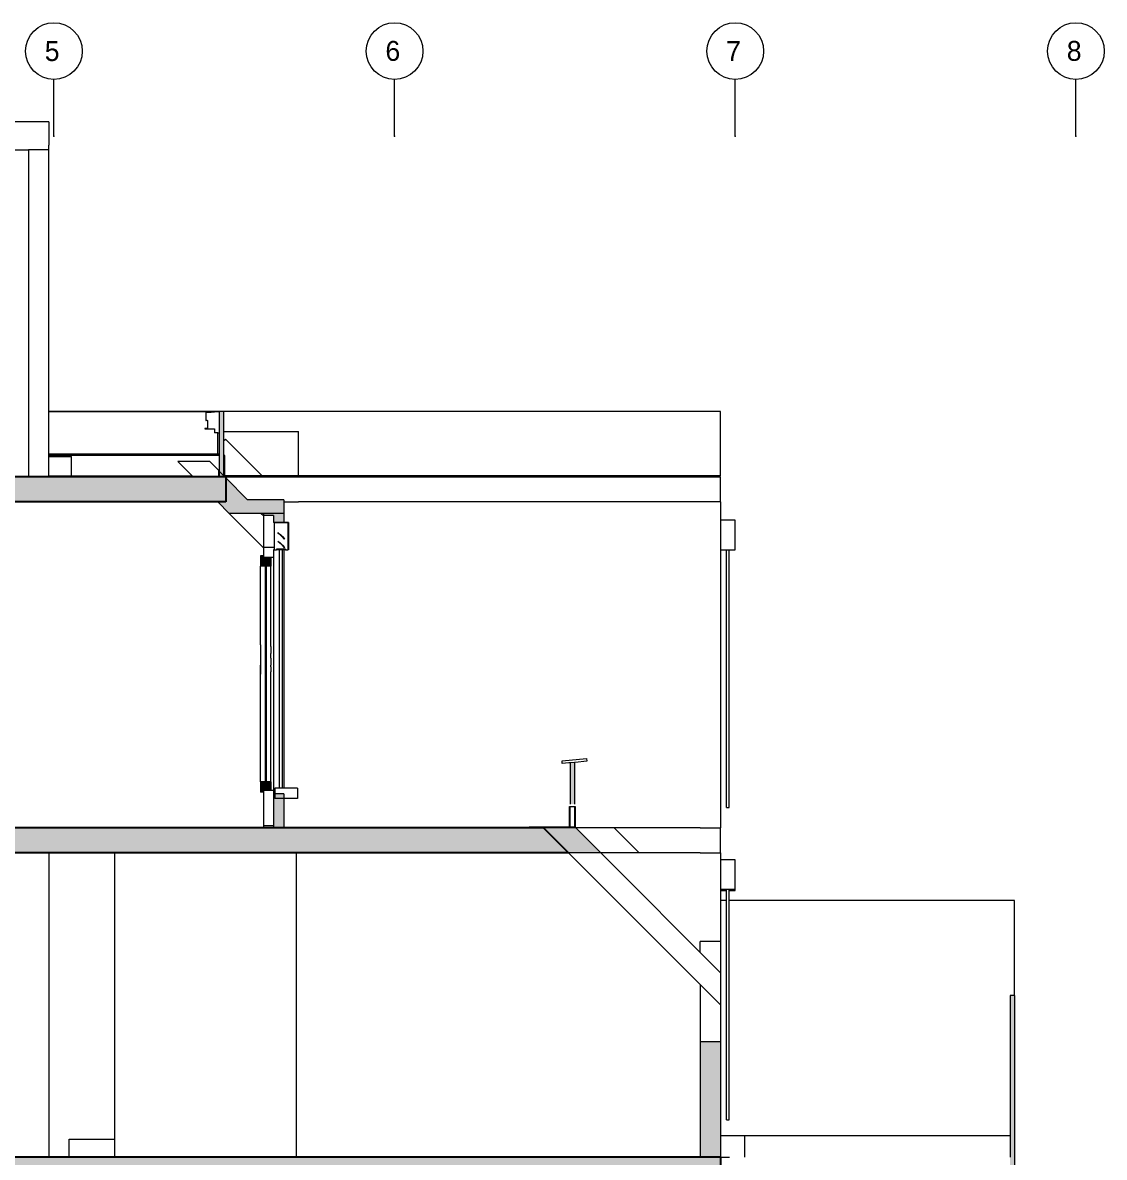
# Model space of a CAD drawing. Header units: metres. Extents: x -3.3 to 35.9, y -7 to 21.5.
# Drawn here: x 8.73 to 18.25, y 11.51 to 21.5 of the extents above; entities that cross this region are included whole.
import ezdxf

# ---------------------------------------------------------------- set-up
doc = ezdxf.new("R2010")
doc.units = ezdxf.units.M
doc.header["$MEASUREMENT"] = 0
doc.linetypes.add('Raster', pattern=[0.004, 0.002, -0.001, 0, -0.001])
for name, color, linetype in [('D_Schnitt D RB_1_000 Achsraster', 7, 'Continuous'), ('D_Schnitt D RB_1_110 Wand Aussen', 7, 'Continuous'), ('D_Schnitt D RB_1_112 Wand Aussen - Schachtwände', 7, 'Continuous'), ('D_Schnitt D RB_1_120 Wand Innen tragend', 7, 'Continuous'), ('D_Schnitt D RB_1_140 Brüstung', 7, 'Continuous'), ('D_Schnitt D RB_1_150 Stütze', 7, 'Continuous'), ('D_Schnitt D RB_1_210 Decke', 7, 'Continuous'), ('D_Schnitt D RB_1_270 Deckendurchbruchsymbol', 7, 'Continuous'), ('D_Schnitt D RB_1_310 Dachkonstruktion massiv', 7, 'Continuous')]:
    doc.layers.add(name, color=color, linetype=linetype)
doc.styles.add('ERSTELLTER_STIL_1', font='')
doc.styles.get('ERSTELLTER_STIL_1').set_extended_font_data('Eurostile')

msp = doc.modelspace()

# ---------------------------------------------------------------- hatches: boundary and pattern name
at = {"layer": 'D_Schnitt D RB_1_110 Wand Aussen', "linetype": 'Continuous', "lineweight": 0, "true_color": 0x000000}
for points in [[(10.935, 17.1), (11.025, 17.1), (11.025, 17.18), (10.845, 17.18), (10.845, 17.16), (10.935, 17.16)], [(10.935, 14.41), (11.025, 14.41), (11.025, 14.71), (10.935, 14.71)], [(14.69, 11.51), (14.87, 11.51), (14.87, 12.5262), (14.69, 12.5262)]]:
    msp.add_hatch(color=18, dxfattribs=at).paths.add_polyline_path(points)
at = {"layer": 'D_Schnitt D RB_1_110 Wand Aussen', "linetype": 'Continuous', "lineweight": 0, "true_color": 0xffffff}
for points in [[(10.845, 16.805), (10.82, 16.805), (10.82, 16.715), (10.845, 16.715)], [(10.91, 16.79), (10.845, 16.79), (10.845, 16.715), (10.91, 16.715)], [(10.82, 14.725), (10.845, 14.725), (10.845, 14.815), (10.82, 14.815)], [(10.845, 14.74), (10.91, 14.74), (10.91, 14.815), (10.845, 14.815)]]:
    msp.add_hatch(color=7, dxfattribs=at).paths.add_polyline_path(points)
at = {"layer": 'D_Schnitt D RB_1_140 Brüstung', "linetype": 'Continuous', "lineweight": 0, "true_color": 0x000000}
for points in [[(10.4946, 17.51), (10.4946, 18.0771), (10.4546, 18.0736), (10.4546, 17.7057), (10.4546, 17.69), (10.4546, 17.51)], [(13.585, 14.9871), (13.545, 14.9836), (13.545, 14.62), (13.585, 14.62)], [(17.46, 12.936), (17.42, 12.936), (17.42, 11.31), (17.46, 11.31)]]:
    msp.add_hatch(color=18, dxfattribs=at).paths.add_polyline_path(points)
at = {"layer": 'D_Schnitt D RB_1_210 Decke', "linetype": 'Continuous', "lineweight": 0, "true_color": 0x000000}
for points in [[(4.5, 17.28), (10.5128, 17.28), (10.5128, 17.5), (4.5, 17.5)], [(1.4678, 14.19), (13.5322, 14.19), (13.3122, 14.41), (1.6878, 14.41)], [(0.53, 11.31), (14.87, 11.31), (14.87, 11.51), (0.53, 11.51)]]:
    msp.add_hatch(color=18, dxfattribs=at).paths.add_polyline_path(points)
at = {"layer": 'D_Schnitt D RB_1_310 Dachkonstruktion massiv', "linetype": 'Continuous', "lineweight": 0, "true_color": 0x000000}
for points in [[(10.5429, 17.1793), (10.5429, 17.3), (10.705, 17.3), (10.5128, 17.4922), (10.5128, 17.28), (10.4422, 17.28)], [(10.4495, 17.5555), (10.4495, 17.51), (10.4545, 17.51), (10.4545, 17.5505)], [(10.4546, 17.51), (10.4546, 17.5), (10.505, 17.5), (10.4946, 17.5105)], [(10.5429, 17.18), (11.025, 17.18), (11.025, 17.3), (10.5429, 17.3)], [(13.3122, 14.41), (13.5322, 14.19), (13.815, 14.19), (13.595, 14.41)]]:
    msp.add_hatch(color=18, dxfattribs=at).paths.add_polyline_path(points)

# ---------------------------------------------------------------- linework, layer by layer
at = {"layer": 'D_Schnitt D RB_1_000 Achsraster', "color": 5, "linetype": 'Raster', "lineweight": 0, "ltscale": 1000}
for p, q in [((9, 20.5), (9, 21)), ((12, 20.5), (12, 21)), ((15, 20.5), (15, 21)), ((18, 20.5), (18, 21))]:
    msp.add_line(p, q, dxfattribs=at)
at = {"layer": 'D_Schnitt D RB_1_000 Achsraster', "color": 5, "linetype": 'Continuous', "lineweight": 0, "ltscale": 1000}
for centre in [(9, 21.25), (12, 21.25), (15, 21.25), (18, 21.25)]:
    msp.add_circle(centre, 0.25, dxfattribs=at)
at = {"layer": 'D_Schnitt D RB_1_000 Achsraster', "color": 5, "linetype": 'Raster', "lineweight": 0, "ltscale": 1000}
for p in [(9, 20.5), (9, 20.5), (12, 20.5), (12, 20.5), (15, 20.5), (15, 20.5), (18, 20.5), (18, 20.5)]:
    msp.add_point(p, dxfattribs=at)
at = {"layer": 'D_Schnitt D RB_1_110 Wand Aussen', "color": 7, "linetype": 'Continuous', "lineweight": 13, "ltscale": 1000}
for p, q in [((7.575, 20.38), (8.775, 20.38)), ((8.775, 20.38), (8.775, 17.5)), ((10.94, 17.095), (10.94, 16.86)), ((11.06, 17.095), (10.94, 17.095)), ((11.065, 17.1), (11.025, 17.1)), ((11.06, 17.095), (11.06, 16.86)), ((11.065, 17.1), (11.065, 16.86)), ((15, 17.12), (14.87, 17.12)), ((15, 16.86), (15, 17.12)), ((10.9728, 17.0116), (10.9707, 17.0095)), ((10.9728, 16.9361), (10.9707, 16.934)), ((11.0293, 16.955), (11.0272, 16.9529)), ((10.82, 16.805), (10.82, 16.715)), ((10.845, 16.805), (10.82, 16.805)), ((10.935, 16.88), (10.845, 16.88)), ((10.91, 16.79), (10.91, 16.715)), ((10.935, 16.86), (10.935, 16.79)), ((10.94, 16.86), (10.935, 16.86)), ((10.935, 16.79), (10.935, 14.74)), ((10.94, 16.86), (10.96, 16.86)), ((10.96, 16.8615), (10.96, 16.86)), ((10.9615, 16.8615), (10.96, 16.8615)), ((11.04, 16.86), (10.96, 16.86)), ((10.9615, 16.8645), (10.9615, 16.8615)), ((11.0385, 16.8645), (10.9615, 16.8645)), ((10.9875, 14.76), (10.9875, 16.86)), ((11.0125, 14.76), (11.0125, 16.86)), ((11.0293, 16.8795), (11.0272, 16.8774)), ((11.0385, 16.8645), (11.0385, 16.8615)), ((11.04, 16.8615), (11.0385, 16.8615)), ((11.04, 16.8615), (11.04, 16.86)), ((11.04, 16.86), (11.06, 16.86)), ((11.065, 16.86), (11.06, 16.86)), ((14.87, 16.86), (14.875, 16.86)), ((14.875, 16.86), (14.9225, 16.86)), ((14.9225, 16.86), (14.9475, 16.86)), ((14.9225, 14.59), (14.9225, 16.86)), ((14.9475, 16.86), (14.995, 16.86)), ((14.9475, 14.59), (14.9475, 16.86)), ((14.995, 16.86), (15, 16.86)), ((10.82, 16.0219), (10.82, 16.715)), ((10.86, 16.715), (10.86, 14.815)), ((10.87, 16.715), (10.87, 14.815)), ((10.91, 16.007), (10.91, 16.715)), ((10.91, 15.9058), (10.91, 15.9447)), ((10.91, 15.8425), (10.91, 15.8436)), ((10.91, 15.8272), (10.91, 15.8344)), ((10.91, 15.6864), (10.91, 15.7028)), ((10.91, 15.4031), (10.91, 15.4522)), ((10.91, 15.2757), (10.91, 15.3247)), ((10.91, 15.1483), (10.91, 15.1973)), ((10.91, 15.0208), (10.91, 15.0699)), ((10.91, 14.8934), (10.91, 14.9424)), ((10.82, 14.815), (10.82, 14.725)), ((10.91, 14.815), (10.91, 14.74)), ((10.845, 14.725), (10.82, 14.725)), ((10.935, 14.74), (10.935, 14.71)), ((14.9225, 14.59), (14.9475, 14.59)), ((10.935, 14.43), (10.845, 14.43)), ((15, 14.13), (14.87, 14.13)), ((15, 13.87), (15, 14.13)), ((14.87, 13.87), (14.875, 13.87)), ((14.87, 13.86), (14.875, 13.86)), ((14.875, 13.87), (14.9225, 13.87)), ((14.875, 13.86), (14.9225, 13.86)), ((14.9225, 13.87), (14.9475, 13.87)), ((14.9225, 11.84), (14.9225, 13.87)), ((14.9475, 13.87), (14.995, 13.87)), ((14.9475, 11.84), (14.9475, 13.87)), ((14.9475, 13.86), (14.995, 13.86)), ((14.995, 13.87), (15, 13.87)), ((14.995, 13.86), (15, 13.86)), ((15, 13.86), (15, 13.87)), ((14.9225, 11.84), (14.9475, 11.84))]:
    msp.add_line(p, q, dxfattribs=at)
at = {"layer": 'D_Schnitt D RB_1_110 Wand Aussen', "color": 7, "linetype": 'Continuous', "lineweight": 18, "ltscale": 1000}
for p, q in [((8.955, 20.38), (8.775, 20.38)), ((8.955, 17.5), (8.955, 20.38)), ((10.4946, 17.9), (11.155, 17.9)), ((11.155, 17.51), (11.155, 17.9)), ((10.4946, 17.8173), (10.5109, 17.8336)), ((10.5109, 17.8336), (10.8344, 17.51)), ((10.5045, 17.51), (10.4999, 17.51)), ((10.8344, 17.51), (10.8444, 17.5)), ((10.8444, 17.5), (11.155, 17.5)), ((11.155, 17.5), (11.155, 17.51)), ((11.025, 17.28), (11.155, 17.28)), ((14.69, 17.28), (11.155, 17.28)), ((14.87, 17.28), (14.69, 17.28)), ((14.87, 17.28), (14.87, 14.41)), ((10.845, 17.18), (10.845, 17.16)), ((11.025, 17.18), (10.845, 17.18)), ((10.935, 17.16), (10.845, 17.16)), ((10.935, 17.16), (10.935, 17.1)), ((11.025, 17.1), (10.935, 17.1)), ((11.025, 17.18), (11.025, 17.1)), ((11.025, 16.86), (11.025, 14.76)), ((13.4744, 15.0015), (13.6904, 15.0204)), ((13.4756, 14.9875), (13.4744, 15.0015)), ((13.4757, 14.9871), (13.4756, 14.9875)), ((13.476, 14.9836), (13.4757, 14.9871)), ((13.59, 14.9875), (13.585, 14.9871)), ((13.6925, 14.9965), (13.59, 14.9875)), ((13.6904, 15.0204), (13.6925, 14.9965)), ((13.476, 14.9827), (13.476, 14.9836)), ((13.4763, 14.9801), (13.476, 14.9827)), ((13.4765, 14.9776), (13.4763, 14.9801)), ((13.505, 14.9801), (13.4765, 14.9776)), ((13.535, 14.9827), (13.505, 14.9801)), ((13.545, 14.9836), (13.535, 14.9827)), ((10.935, 14.71), (10.935, 14.41)), ((11.025, 14.71), (10.935, 14.71)), ((11.025, 14.71), (11.025, 14.41)), ((13.5399, 14.6), (13.5449, 14.6)), ((13.5399, 14.42), (13.5399, 14.6)), ((13.585, 14.6), (13.59, 14.6)), ((13.59, 14.6), (13.59, 14.42)), ((13.185, 14.41), (13.185, 14.42)), ((13.185, 14.42), (13.545, 14.42)), ((13.5449, 14.42), (13.5399, 14.42)), ((13.545, 14.42), (13.585, 14.42)), ((13.585, 14.42), (13.585, 14.41)), ((13.59, 14.42), (13.585, 14.42)), ((13.9344, 14.41), (13.595, 14.41)), ((14.69, 14.41), (13.9344, 14.41)), ((14.69, 14.41), (14.87, 14.41)), ((14.1544, 14.19), (13.815, 14.19)), ((14.69, 14.19), (14.1544, 14.19)), ((14.69, 14.19), (14.87, 14.19)), ((14.87, 14.19), (14.87, 13.41)), ((14.69, 13.315), (14.69, 13.41)), ((14.87, 13.41), (14.69, 13.41)), ((14.87, 13.41), (14.87, 13.135)), ((14.69, 13.0322), (14.69, 12.5262)), ((14.87, 12.8522), (14.87, 12.5262)), ((14.69, 12.5262), (14.69, 11.51)), ((14.87, 12.5262), (14.69, 12.5262)), ((14.87, 12.5262), (14.87, 11.51))]:
    msp.add_line(p, q, dxfattribs=at)
at = {"layer": 'D_Schnitt D RB_1_110 Wand Aussen', "color": 8, "linetype": 'Continuous', "lineweight": 0, "ltscale": 1000}
for p, q in [((10.82, 16.0219), (10.82, 15.765)), ((10.91, 16.007), (10.91, 15.9447)), ((10.91, 15.9058), (10.91, 15.8436)), ((10.82, 15.765), (10.82, 15.8425)), ((10.91, 15.8344), (10.91, 15.8425)), ((10.91, 15.8272), (10.91, 15.7854)), ((10.91, 15.707), (10.91, 15.7854)), ((10.82, 15.5081), (10.82, 15.765)), ((10.91, 15.7028), (10.91, 15.707)), ((10.91, 15.658), (10.91, 15.6864)), ((10.91, 15.5796), (10.91, 15.658)), ((10.91, 15.523), (10.91, 15.5853)), ((10.82, 14.815), (10.82, 15.5081)), ((10.91, 15.4522), (10.91, 15.523)), ((10.91, 15.3247), (10.91, 15.4031)), ((10.91, 15.1973), (10.91, 15.2757)), ((10.91, 15.0699), (10.91, 15.1483)), ((10.91, 14.9424), (10.91, 15.0208)), ((10.91, 14.815), (10.91, 14.8934))]:
    msp.add_line(p, q, dxfattribs=at)
at = {"layer": 'D_Schnitt D RB_1_110 Wand Aussen', "color": 7, "linetype": 'Continuous', "lineweight": 13, "ltscale": 1000, "flags": 128}
for points in [[(10.845, 17.16), (10.845, 16.805), (10.845, 16.79)], [(10.9707, 17.0095), (10.9916, 16.9927), (11.0105, 16.9739), (11.0272, 16.9529)], [(10.9728, 17.0116), (10.9938, 16.9949), (11.0126, 16.976), (11.0293, 16.955)], [(10.9707, 16.934), (10.9916, 16.9172), (11.0105, 16.8984), (11.0272, 16.8774)], [(10.9728, 16.9361), (10.9938, 16.9194), (11.0126, 16.9005), (11.0293, 16.8795)], [(10.935, 16.79), (10.91, 16.79), (10.845, 16.79)], [(10.91, 16.715), (10.87, 16.715), (10.86, 16.715), (10.845, 16.715), (10.82, 16.715)], [(10.91, 14.815), (10.87, 14.815), (10.86, 14.815), (10.845, 14.815), (10.82, 14.815)], [(10.845, 14.74), (10.845, 14.725), (10.845, 14.41)], [(10.935, 14.74), (10.91, 14.74), (10.845, 14.74)]]:
    msp.add_lwpolyline(points, dxfattribs=at)
at = {"layer": 'D_Schnitt D RB_1_112 Wand Aussen - Schachtwände', "color": 7, "linetype": 'Continuous', "lineweight": 13, "ltscale": 1000}
for p, q in [((10.945, 14.76), (10.945, 14.67)), ((11.145, 14.76), (10.945, 14.76)), ((11.145, 14.76), (11.145, 14.67)), ((11.145, 14.67), (10.945, 14.67))]:
    msp.add_line(p, q, dxfattribs=at)
at = {"layer": 'D_Schnitt D RB_1_120 Wand Innen tragend', "color": 7, "linetype": 'Continuous', "lineweight": 18, "ltscale": 1000}
msp.add_line((8.955, 14.19), (8.955, 11.51), dxfattribs=at)
at = {"layer": 'D_Schnitt D RB_1_140 Brüstung', "color": 7, "linetype": 'Continuous', "lineweight": 18, "ltscale": 1000}
for p, q in [((10.4946, 18.0771), (8.955, 18.0771)), ((10.4546, 18.0736), (8.955, 18.0736)), ((10.3418, 18.0676), (10.3364, 18.0676)), ((10.3364, 18.0676), (10.3364, 17.9968)), ((10.3364, 17.9968), (10.3418, 17.9968)), ((10.3454, 18.0676), (10.3418, 18.0676)), ((10.3454, 17.9968), (10.3418, 17.9968)), ((10.3508, 18.0676), (10.3454, 18.0676)), ((10.3508, 17.9968), (10.3454, 17.9968)), ((10.3746, 18.0676), (10.3508, 18.0676)), ((10.3508, 17.9968), (10.3546, 17.9968)), ((10.3546, 17.9647), (10.3546, 17.9968)), ((10.3787, 18.0676), (10.3746, 18.0676)), ((10.3861, 18.0676), (10.3787, 18.0676)), ((10.4146, 18.0701), (10.3861, 18.0676)), ((10.4446, 18.0727), (10.4146, 18.0701)), ((10.4546, 18.0736), (10.4446, 18.0727)), ((14.87, 18.0771), (10.4946, 18.0771)), ((14.87, 18.0736), (14.87, 18.0771)), ((14.87, 18.0727), (14.87, 18.0736)), ((14.87, 18.0701), (14.87, 18.0727)), ((14.87, 18.0676), (14.87, 18.0701)), ((14.87, 18.0364), (14.87, 18.0676)), ((14.87, 18.0343), (14.87, 18.0364)), ((14.87, 17.705), (14.87, 18.0343)), ((10.3327, 17.9278), (10.3277, 17.9278)), ((10.3277, 17.9278), (10.3277, 17.9228)), ((10.3277, 17.9228), (10.4146, 17.9228)), ((10.3546, 17.9278), (10.3327, 17.9278)), ((10.3546, 17.9547), (10.3546, 17.9647)), ((10.3546, 17.9545), (10.3546, 17.9547)), ((10.3546, 17.9497), (10.3546, 17.9545)), ((10.3546, 17.9361), (10.3546, 17.9497)), ((10.3546, 17.9278), (10.3546, 17.9361)), ((10.4146, 17.9228), (10.4146, 17.89)), ((10.4446, 17.89), (10.4146, 17.89)), ((10.4446, 17.89), (10.4546, 17.89)), ((10.4446, 17.705), (10.4446, 17.89)), ((8.955, 17.705), (10.4446, 17.705)), ((10.4546, 17.69), (8.955, 17.69)), ((10.4446, 17.705), (10.4546, 17.705)), ((10.4946, 17.69), (10.4995, 17.69)), ((10.5045, 17.69), (10.4996, 17.69)), ((10.5045, 17.51), (10.5045, 17.69)), ((14.87, 17.69), (14.87, 17.705)), ((14.87, 17.51), (14.87, 17.69)), ((8.955, 17.51), (10.217, 17.51)), ((10.8344, 17.51), (10.5045, 17.51)), ((11.155, 17.51), (10.8344, 17.51)), ((14.87, 17.51), (11.155, 17.51)), ((13.545, 14.42), (13.545, 14.6)), ((13.545, 14.6), (13.585, 14.6)), ((13.585, 14.6), (13.585, 14.42)), ((13.545, 14.42), (13.585, 14.42)), ((14.9225, 13.77), (14.87, 13.77)), ((17.46, 13.77), (14.9475, 13.77)), ((17.46, 12.936), (17.46, 13.77)), ((17.42, 12.936), (17.42, 11.51)), ((17.46, 12.936), (17.42, 12.936)), ((17.46, 12.936), (17.46, 11.31)), ((17.42, 11.7), (14.87, 11.7)), ((15.08, 11.7), (15.08, 11.51))]:
    msp.add_line(p, q, dxfattribs=at)
at = {"layer": 'D_Schnitt D RB_1_140 Brüstung', "color": 7, "linetype": 'Continuous', "lineweight": 13, "ltscale": 1000}
for p, q in [((10.4946, 18.0771), (10.4546, 18.0736)), ((10.4546, 17.69), (10.4546, 17.5505)), ((13.585, 14.9871), (13.545, 14.9836)), ((13.585, 14.9871), (13.585, 14.62))]:
    msp.add_line(p, q, dxfattribs=at)
at = {"layer": 'D_Schnitt D RB_1_140 Brüstung', "color": 7, "linetype": 'Continuous', "lineweight": 13, "ltscale": 1000, "flags": 128}
for points in [[(10.4546, 18.0736), (10.4546, 17.9647), (10.4546, 17.9128), (10.4546, 17.89), (10.4546, 17.7057), (10.4546, 17.705), (10.4546, 17.69)], [(10.4946, 18.0771), (10.4946, 17.69), (10.4946, 17.51)], [(13.545, 14.9836), (13.545, 14.8747), (13.545, 14.8228), (13.545, 14.8), (13.545, 14.62)]]:
    msp.add_lwpolyline(points, dxfattribs=at)
at = {"layer": 'D_Schnitt D RB_1_150 Stütze', "color": 7, "linetype": 'Continuous', "lineweight": 13, "ltscale": 1000}
for p, q in [((9.535, 11.67), (9.535, 14.19)), ((11.135, 11.51), (11.135, 14.19))]:
    msp.add_line(p, q, dxfattribs=at)
at = {"layer": 'D_Schnitt D RB_1_210 Decke', "color": 7, "linetype": 'Continuous', "lineweight": 18, "ltscale": 1000}
for q in [(7.395, 20.6263), (8.955, 20.4221)]:
    msp.add_line((8.955, 20.6263), q, dxfattribs=at)
at = {"layer": 'D_Schnitt D RB_1_210 Decke', "color": 7, "linetype": 'Continuous', "lineweight": 13, "ltscale": 1000}
for p, q in [((8.955, 20.38), (8.955, 20.4221)), ((10.5128, 17.5), (10.8444, 17.5)), ((11.155, 17.5), (14.87, 17.5)), ((14.87, 17.28), (14.87, 17.5)), ((13.9344, 14.41), (14.1544, 14.19)), ((14.87, 14.19), (14.87, 14.41))]:
    msp.add_line(p, q, dxfattribs=at)
at = {"layer": 'D_Schnitt D RB_1_210 Decke', "color": 7, "linetype": 'Continuous', "lineweight": 25, "ltscale": 1000}
for p, q in [((10.4546, 17.5), (4.5433, 17.5)), ((10.505, 17.5), (10.4546, 17.5)), ((10.5128, 17.5), (10.505, 17.5)), ((10.5128, 17.5), (10.5128, 17.4922)), ((10.5128, 17.4922), (10.5128, 17.28)), ((10.4422, 17.28), (4.5578, 17.28)), ((10.5128, 17.28), (10.4422, 17.28)), ((11.025, 14.41), (10.935, 14.41)), ((13.3122, 14.41), (11.025, 14.41)), ((13.3122, 14.41), (13.5322, 14.19)), ((13.5322, 14.19), (6.225, 14.19)), ((14.69, 11.51), (6.225, 11.51)), ((14.87, 11.51), (14.69, 11.51)), ((14.87, 11.51), (14.87, 11.31))]:
    msp.add_line(p, q, dxfattribs=at)
at = {"layer": 'D_Schnitt D RB_1_210 Decke', "color": 255, "linetype": 'Continuous', "lineweight": 13, "ltscale": 1000}
msp.add_line((14.87, 11.51), (14.95, 11.51), dxfattribs=at)
at = {"layer": 'D_Schnitt D RB_1_210 Decke', "color": 7, "linetype": 'Continuous', "lineweight": 25, "ltscale": 1000, "flags": 128}
msp.add_lwpolyline([(10.935, 14.41), (10.845, 14.41), (1.6878, 14.41)], dxfattribs=at)
at = {"layer": 'D_Schnitt D RB_1_270 Deckendurchbruchsymbol', "color": 7, "linetype": 'Continuous', "lineweight": 13, "ltscale": 1000}
for p, q in [((8.955, 17.68), (9.155, 17.68)), ((9.155, 17.5), (9.155, 17.68)), ((9.135, 11.67), (9.535, 11.67)), ((9.135, 11.51), (9.135, 11.67)), ((9.535, 11.51), (9.535, 11.67))]:
    msp.add_line(p, q, dxfattribs=at)
at = {"layer": 'D_Schnitt D RB_1_310 Dachkonstruktion massiv', "color": 7, "linetype": 'Continuous', "lineweight": 13, "ltscale": 1000}
for p, q in [((10.3745, 17.6354), (10.0916, 17.6354)), ((10.2271, 17.5), (10.0916, 17.6354)), ((10.4546, 17.5553), (10.3745, 17.6354)), ((10.5099, 17.5), (10.4946, 17.5153)), ((11.025, 17.3), (10.705, 17.3)), ((11.025, 17.3), (11.025, 17.18)), ((10.845, 17.18), (10.5429, 17.18))]:
    msp.add_line(p, q, dxfattribs=at)
at = {"layer": 'D_Schnitt D RB_1_310 Dachkonstruktion massiv', "color": 7, "linetype": 'Continuous', "lineweight": 18, "ltscale": 1000}
for p, q in [((10.4495, 17.5555), (10.4495, 17.51)), ((10.4495, 17.5555), (10.4545, 17.5505)), ((10.4545, 17.51), (10.4495, 17.51)), ((10.4545, 17.5505), (10.4545, 17.51)), ((10.4546, 17.51), (10.4545, 17.51)), ((10.4546, 17.5505), (10.4546, 17.51)), ((10.4546, 17.5505), (10.505, 17.5)), ((10.4546, 17.51), (10.4546, 17.5)), ((10.5128, 17.4922), (10.705, 17.3)), ((10.4422, 17.28), (10.5429, 17.1793)), ((10.5429, 17.18), (10.5429, 17.1793)), ((10.845, 16.8772), (10.5429, 17.1793)), ((10.825, 17.18), (10.845, 17.16)), ((13.595, 14.41), (13.3122, 14.41)), ((13.595, 14.41), (13.815, 14.19)), ((13.815, 14.19), (13.5322, 14.19)), ((14.87, 12.8522), (13.5322, 14.19)), ((13.815, 14.19), (14.87, 13.135)), ((14.87, 13.135), (14.87, 12.8522))]:
    msp.add_line(p, q, dxfattribs=at)

# ---------------------------------------------------------------- texts
at = {"layer": 'D_Schnitt D RB_1_000 Achsraster', "color": 5, "linetype": 'Continuous', "lineweight": 0, "char_height": 0.175, "attachment_point": 1, "style": 'ERSTELLTER_STIL_1'}
for s, insert in [('\\A1;{\\pql;\\pt0;\\fEurostile|b0|i0|c0|p0;\\W1.000000;5}', (8.9195, 21.3375)), ('\\A1;{\\pql;\\pt0;\\fEurostile|b0|i0|c0|p0;\\W1.000000;6}', (11.9195, 21.3393)), ('\\A1;{\\pql;\\pt0;\\fEurostile|b0|i0|c0|p0;\\W1.000000;7}', (14.9195, 21.3375)), ('\\A1;{\\pql;\\pt0;\\fEurostile|b0|i0|c0|p0;\\W1.000000;8}', (17.9195, 21.3393))]:
    msp.add_mtext(s, dxfattribs=dict(at, insert=insert))

doc.saveas('drawing.dxf')
